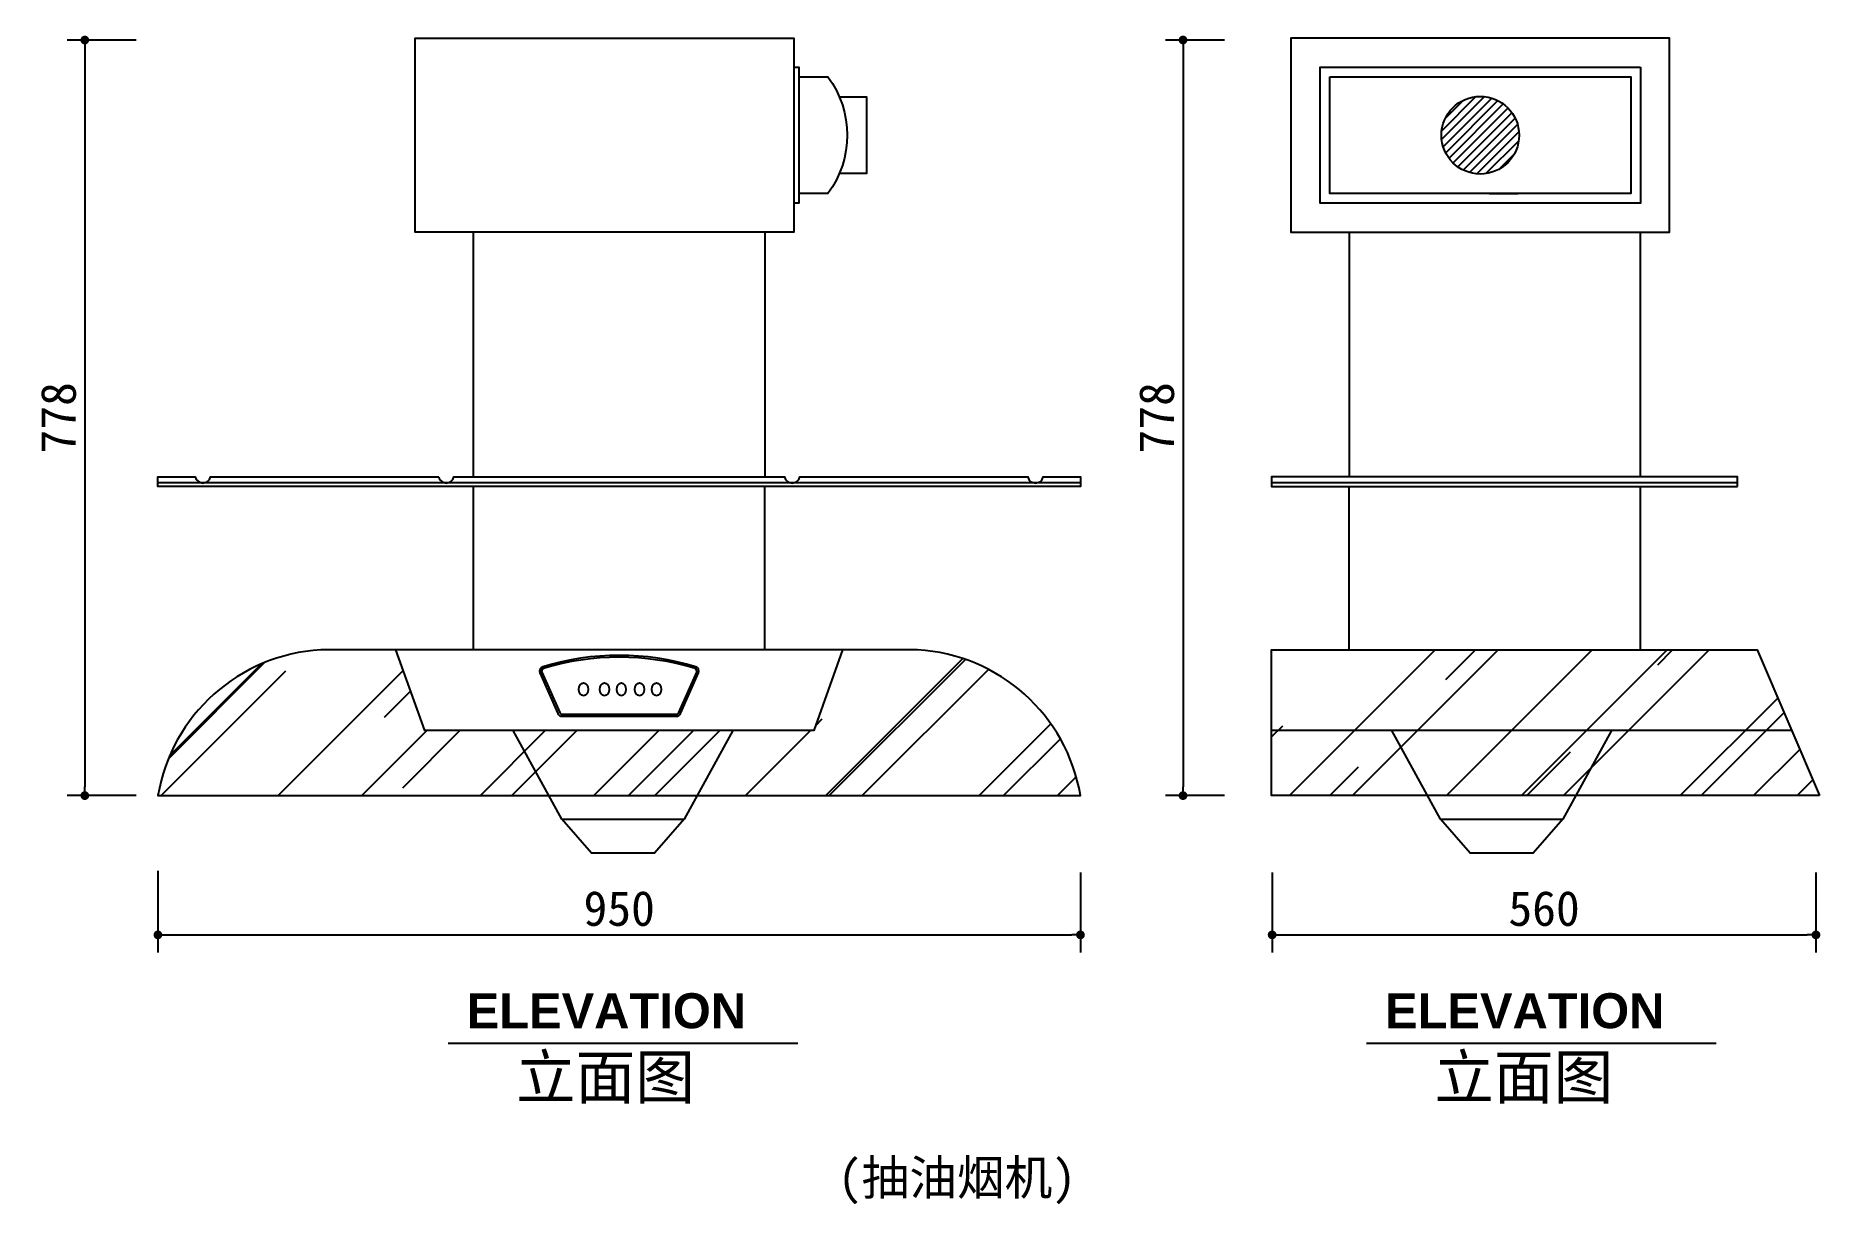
# Model space of a CAD drawing. Extents: x 25037 to 26875, y 12099 to 13303.
import ezdxf

# ---------------------------------------------------------------- set-up
doc = ezdxf.new("R2010")
doc.units = 0
doc.header["$MEASUREMENT"] = 0
doc.layers.get('0').update_dxf_attribs({"linetype": 'CONTINUOUS'})
doc.layers.get('DEFPOINTS').update_dxf_attribs({"linetype": 'CONTINUOUS'})
for name, color, linetype in [('3', 3, 'CONTINUOUS'), ('7', 7, 'CONTINUOUS'), ('BH', 3, 'CONTINUOUS'), ('DIM', 3, 'CONTINUOUS'), ('TEXT', 3, 'CONTINUOUS')]:
    doc.layers.add(name, color=color, linetype=linetype)
doc.styles.add('HT', font='swisseb.ttf')
doc.styles.add('HZ', font='simfang.ttf')
doc.dimstyles.get("Standard").update_dxf_attribs({"dimscale": 18, "dimtxt": 2, "dimasz": 0.5, "dimexe": 1, "dimexo": 1, "dimgap": 0.5, "dimtad": 1, "dimdec": 0, "dimtxsty": 'HZ', "dimblk1": 'DOT', "dimblk2": 'DOT', "dimsah": 1, "dimcen": 0, "dimazin": 3, "dimtfac": 1, "dimtdec": 0, "dimtmove": 0, "dimatfit": 3, "dimtolj": 1, "dimtzin": 0})
pattern_1 = [(45, (0, -43.35), (107.7631, 287.3682), [1905, -254, 635, -127]), (45, (74.54, 121), (-209.24, 29.6348), [381, -41.91, 762, -95.25]), (45, (-31.43, 77.89), (406.8056, 527.14103), [1016, -177.8, 508, -127])]

# ---------------------------------------------------------------- blocks, each defined once
blk = doc.blocks.new('_DOT')
at = {"color": 0, "linetype": 'BYBLOCK'}
blk.add_line((-0.5, 0), (-1, 0), dxfattribs=at)
at = {"color": 0, "linetype": 'BYBLOCK', "const_width": 0.5}
blk.add_lwpolyline([(-0.25, 0, 1), (0.25, 0, 1)], format="xyb", close=True, dxfattribs=at)
blk = doc.blocks.new('*D3')
at = {"color": 0, "linetype": 'BYBLOCK'}
for p, q in [((26310.5, 12441.1), (26310.5, 12358.8)), ((26870.5, 12441.1), (26870.5, 12358.8)), ((26319.5, 12376.8), (26861.5, 12376.8))]:
    blk.add_line(p, q, dxfattribs=at)
at = {"layer": 'DEFPOINTS', "color": 0, "linetype": 'BYBLOCK'}
for p in [(26310.5, 12459.1), (26870.5, 12459.1), (26870.5, 12376.8)]:
    blk.add_point(p, dxfattribs=at)
at = {"color": 0, "linetype": 'BYBLOCK', "xscale": 9, "yscale": 9, "zscale": 9, "rotation": 180}
blk.add_blockref('_DOT', (26310.5, 12376.8), dxfattribs=at)
at = {"color": 0, "linetype": 'BYBLOCK', "xscale": 9, "yscale": 9, "zscale": 9}
blk.add_blockref('_DOT', (26870.5, 12376.8), dxfattribs=at)
at = {"color": 0, "linetype": 'BYBLOCK', "insert": (26590.5, 12403.8), "char_height": 36, "attachment_point": 5, "style": 'HZ'}
blk.add_mtext('\\A1;560', dxfattribs=at)
blk = doc.blocks.new('*D1')
at = {"color": 0, "linetype": 'BYBLOCK'}
for p, q in [((25163.1, 12442.7), (25163.1, 12358.8)), ((26113.1, 12441.1), (26113.1, 12358.8)), ((25172.1, 12376.8), (26104.1, 12376.8))]:
    blk.add_line(p, q, dxfattribs=at)
at = {"layer": 'DEFPOINTS', "color": 0, "linetype": 'BYBLOCK'}
for p in [(25163.1, 12460.7), (26113.1, 12459.1), (26113.1, 12376.8)]:
    blk.add_point(p, dxfattribs=at)
at = {"color": 0, "linetype": 'BYBLOCK', "xscale": 9, "yscale": 9, "zscale": 9, "rotation": 180}
blk.add_blockref('_DOT', (25163.1, 12376.8), dxfattribs=at)
at = {"color": 0, "linetype": 'BYBLOCK', "xscale": 9, "yscale": 9, "zscale": 9}
blk.add_blockref('_DOT', (26113.1, 12376.8), dxfattribs=at)
at = {"color": 0, "linetype": 'BYBLOCK', "insert": (25638.1, 12403.8), "char_height": 36, "attachment_point": 5, "style": 'HZ'}
blk.add_mtext('\\A1;950', dxfattribs=at)
blk = doc.blocks.new('*D0')
at = {"color": 0, "linetype": 'BYBLOCK'}
for p, q in [((25140.7, 13298.2), (25069.8, 13298.2)), ((25087.8, 13289.2), (25087.8, 12529.2)), ((25140.7, 12520.2), (25069.8, 12520.2))]:
    blk.add_line(p, q, dxfattribs=at)
at = {"layer": 'DEFPOINTS', "color": 0, "linetype": 'BYBLOCK'}
for p in [(25158.7, 13298.2), (25087.8, 12520.2), (25158.7, 12520.2)]:
    blk.add_point(p, dxfattribs=at)
at = {"color": 0, "linetype": 'BYBLOCK', "xscale": 9, "yscale": 9, "zscale": 9}
for p, rotation in [((25087.8, 13298.2), 90), ((25087.8, 12520.2), 270)]:
    blk.add_blockref('_DOT', p, dxfattribs=dict(at, rotation=rotation))
at = {"color": 0, "linetype": 'BYBLOCK', "insert": (25060.8, 12909.2), "char_height": 36, "attachment_point": 5, "rotation": 90, "style": 'HZ'}
blk.add_mtext('\\A1;778', dxfattribs=at)
blk = doc.blocks.new('*D2')
at = {"color": 0, "linetype": 'BYBLOCK'}
for p, q in [((26261.4, 13298.2), (26200.7, 13298.2)), ((26218.7, 13289.2), (26218.7, 12529.2)), ((26261.4, 12520.2), (26200.7, 12520.2))]:
    blk.add_line(p, q, dxfattribs=at)
at = {"layer": 'DEFPOINTS', "color": 0, "linetype": 'BYBLOCK'}
for p in [(26279.4, 13298.2), (26218.7, 12520.2), (26279.4, 12520.2)]:
    blk.add_point(p, dxfattribs=at)
at = {"color": 0, "linetype": 'BYBLOCK', "xscale": 9, "yscale": 9, "zscale": 9}
for p, rotation in [((26218.7, 13298.2), 90), ((26218.7, 12520.2), 270)]:
    blk.add_blockref('_DOT', p, dxfattribs=dict(at, rotation=rotation))
at = {"color": 0, "linetype": 'BYBLOCK', "insert": (26191.7, 12909.2), "char_height": 36, "attachment_point": 5, "rotation": 90, "style": 'HZ'}
blk.add_mtext('\\A1;778', dxfattribs=at)

msp = doc.modelspace()

# ---------------------------------------------------------------- hatches: boundary and pattern name
at = {"layer": 'BH'}
h = msp.add_hatch(dxfattribs=at)
h.set_pattern_fill('ANSI31', color=256, scale=2, style=0)
h.set_pattern_definition([(45, (0, -43.346), (-4.490128, 4.490128), [])])
h.paths.add_polyline_path([(26484.8, 13200.2, 1), (26564.8, 13200.2, 1)])
h = msp.add_hatch(dxfattribs=at)
h.set_pattern_fill('AR-RROOF', color=256, scale=5, angle=45, style=0)
h.set_pattern_definition(pattern_1)
h.paths.add_polyline_path([(25945.4, 12670.2), (25868.2, 12670.2), (25838.5, 12587.1), (25755.2, 12587.1), (25718.4, 12520.2), (26113.1, 12520.2, 0.350321)])
h.paths.add_polyline_path([(25755.2, 12587.1), (25529, 12587.1), (25565.8, 12520.2), (25718.4, 12520.2)])
h.paths.add_polyline_path([(25529, 12587.1), (25437.8, 12587.1), (25408.1, 12670.2), (25330.8, 12670.2, 0.350321), (25163.1, 12520.2), (25565.8, 12520.2)])
h = msp.add_hatch(dxfattribs=at)
h.set_pattern_fill('AR-RROOF', color=256, scale=5, angle=45, style=0)
h.set_pattern_definition(pattern_1)
h.paths.add_polyline_path([(26809.8, 12670.2), (26309.8, 12670.2), (26309.8, 12587.1), (26845.4, 12587.1)])
h.paths.add_polyline_path([(26433.8, 12587.1), (26309.8, 12587.1), (26310.5, 12520.2), (26470.6, 12520.2)])
h.paths.add_polyline_path([(26660, 12587.1), (26433.8, 12587.1), (26470.6, 12520.2), (26623.2, 12520.2)])
h.paths.add_polyline_path([(26845.4, 12587.1), (26660, 12587.1), (26623.2, 12520.2), (26874.1, 12520.2)])

# ---------------------------------------------------------------- linework, layer by layer
at = {"layer": '3'}
for p, q in [((25823.1, 13260.2), (25823.1, 13140.2)), ((26533.9, 13140.2), (26563.9, 13140.2)), ((25788.1, 13100.2), (25488.1, 13100.2)), ((25163.1, 12842.6), (26113.1, 12842.6)), ((26309.8, 12842.6), (26789.8, 12842.6))]:
    msp.add_line(p, q, dxfattribs=at)
for points in [[(26689.8, 13270.2), (26689.8, 13130.2), (26359.8, 13130.2), (26359.8, 13270.2)], [(26369.8, 13260.2), (26679.8, 13260.2), (26679.8, 13140.2), (26369.8, 13140.2)], [(26789.8, 12838.4), (26789.8, 12848.4), (26309.8, 12848.4), (26309.8, 12838.4)]]:
    msp.add_lwpolyline(points, close=True, dxfattribs=at)
for points in [[(25452.2, 12848.4, 0.811251), (25467.9, 12848.4), (25808.3, 12848.4, 0.811251), (25824, 12848.4), (26058.9, 12848.4, 0.811251), (26074.7, 12848.4), (26113.1, 12848.4), (26113.1, 12838.4), (25163.1, 12838.4), (25163.1, 12848.4), (25201.6, 12848.4, 0.811251), (25217.3, 12848.4)], [(25579.5, 12601.9), (25696.8, 12601.9, 0.296734), (25701.3, 12604.9), (25719.8, 12646.6, 0.394813), (25717, 12652.8, 0.149794), (25559.3, 12652.8, 0.394813), (25556.4, 12646.6), (25574.9, 12604.9, 0.296734)], [(25579.5, 12603.9), (25696.8, 12603.9, 0.296734), (25699.5, 12605.7), (25717.9, 12647.3, 0.379299), (25716.3, 12651, 0.149595), (25560, 12651, 0.379299), (25558.3, 12647.3), (25576.8, 12605.7, 0.296734)]]:
    msp.add_lwpolyline(points, format="xyb", close=True, dxfattribs=at)
msp.add_circle((26524.8, 13200.2), 40, dxfattribs=at)
for centre in [(25601.4, 12629.6), (25622.9, 12629.6), (25640.3, 12629.6), (25659.1, 12629.6), (25676.5, 12629.6)]:
    msp.add_ellipse(centre, major_axis=(0, -6.59), ratio=0.728813, dxfattribs=at)
at = {"layer": '7'}
for p, q in [((26389.8, 13100.2), (26689.8, 13100.2)), ((25488.1, 12670.2), (25488.1, 12838.4)), ((25788.1, 12670.2), (25788.1, 12838.4)), ((26389.8, 12670.2), (26389.8, 12838.4)), ((26689.8, 12670.2), (26689.8, 12838.4)), ((26845.4, 12587.1), (26309.8, 12587.1)), ((25579.1, 12496), (25705.1, 12496)), ((26483.8, 12496), (26609.9, 12496))]:
    msp.add_line(p, q, dxfattribs=at)
for points in [[(25488.1, 12848.4), (25488.1, 13100.2), (25428.1, 13100.2), (25428.1, 13300.2), (25818.1, 13300.2), (25818.1, 13100.2), (25788.1, 13100.2), (25788.1, 12848.4)], [(26689.8, 12848.4), (26689.8, 13100.2), (26719.8, 13100.2), (26719.8, 13300.2), (26329.8, 13300.2), (26329.8, 13100.2), (26389.8, 13100.2), (26389.8, 12848.4)], [(25864.8, 13239.7), (25892.8, 13239.7), (25892.8, 13160.6), (25864.8, 13160.6)], [(25868.2, 12670.2), (25838.5, 12587.1), (25437.8, 12587.1), (25408.1, 12670.2)], [(25755.2, 12587.1), (25705.1, 12496), (25674.6, 12460.9), (25609.6, 12460.9), (25579.1, 12496), (25529, 12587.1)], [(26660, 12587.1), (26609.9, 12496), (26579.4, 12460.9), (26514.4, 12460.9), (26483.8, 12496), (26433.8, 12587.1)]]:
    msp.add_lwpolyline(points, dxfattribs=at)
msp.add_lwpolyline([(25818.1, 13270.2), (25823.1, 13270.2), (25823.1, 13260.2), (25853.1, 13260.2, -0.328449), (25853.1, 13140.2), (25823.1, 13140.2), (25823.1, 13130.2), (25818.1, 13130.2)], format="xyb", dxfattribs=at)
msp.add_lwpolyline([(25330.8, 12670.2, 0.350321), (25163.1, 12520.2), (26113.1, 12520.2, 0.350321), (25945.4, 12670.2)], format="xyb", close=True, dxfattribs=at)
msp.add_lwpolyline([(26874.1, 12520.2), (26309.8, 12520.2), (26309.8, 12587.1), (26309.8, 12670.2), (26809.8, 12670.2)], close=True, dxfattribs=at)
at = {"layer": 'TEXT', "color": 6}
for p, q in [((25461.9, 12265.2), (25821.9, 12265.2)), ((26407.6, 12265.2), (26767.6, 12265.2))]:
    msp.add_line(p, q, dxfattribs=at)

# ---------------------------------------------------------------- texts
at = {"layer": 'TEXT', "linetype": 'BYBLOCK'}
for s, height, style, p in [('ELEVATION', 36, 'HT', (25481, 12280.7)), ('ELEVATION', 36, 'HT', (26426.7, 12280.7)), ('立面图', 45, 'HZ', (25531.8, 12207.9)), ('立面图', 45, 'HZ', (26477.5, 12207.9))]:
    msp.add_text(s, height=height, dxfattribs=dict(at, style=style)).set_placement(p)
at = {"layer": 'TEXT', "style": 'HZ'}
msp.add_text('(抽油烟机)', height=36, dxfattribs=at).set_placement((25863.2, 12109))

# ---------------------------------------------------------------- dimensions: what is measured, and where the dimension line sits
at = {"layer": 'DIM'}
for base, p1, p2, picture, middle in [((25087.8, 12520.2), (25158.7, 13298.2), (25158.7, 12520.2), '*D0', (25060.8, 12909.2)), ((26218.7, 12520.2), (26279.4, 13298.2), (26279.4, 12520.2), '*D2', (26191.7, 12909.2))]:
    dim = msp.add_linear_dim(base=base, p1=p1, p2=p2, angle=90, dimstyle='STANDARD', override={"dimscale": 18, "dimtxt": 2, "dimasz": 0.5, "dimgap": 0.5, "dimdec": 0, "dimtxsty": 'HZ', "dimblk1": 'DOT', "dimblk2": 'DOT', "dimsah": 1, "dimcen": 0, "dimtdec": 0}, dxfattribs=at)
    dim.commit()
    dim.dimension.update_dxf_attribs({"geometry": picture, "text_midpoint": middle})
for base, p1, p2, picture, middle in [((26113.1, 12376.8), (25163.1, 12460.7), (26113.1, 12459.1), '*D1', (25638.1, 12403.8)), ((26870.5, 12376.8), (26310.5, 12459.1), (26870.5, 12459.1), '*D3', (26590.5, 12403.8))]:
    dim = msp.add_linear_dim(base=base, p1=p1, p2=p2, dimstyle='STANDARD', override={"dimscale": 18, "dimtxt": 2, "dimasz": 0.5, "dimgap": 0.5, "dimdec": 0, "dimtxsty": 'HZ', "dimblk1": 'DOT', "dimblk2": 'DOT', "dimsah": 1, "dimcen": 0, "dimtdec": 0}, dxfattribs=at)
    dim.commit()
    dim.dimension.update_dxf_attribs({"geometry": picture, "text_midpoint": middle})

doc.saveas('drawing.dxf')
